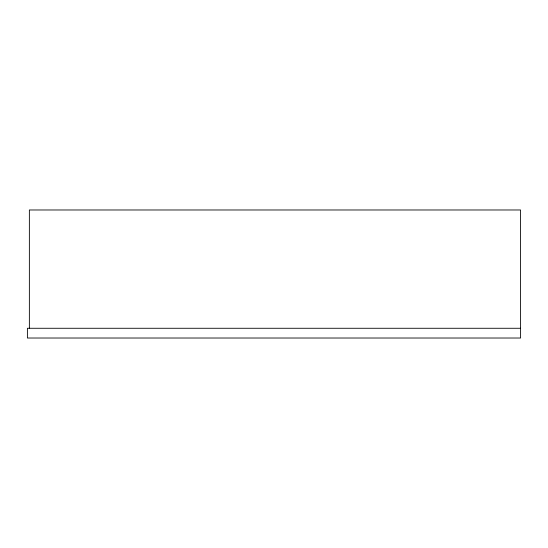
<?xml version="1.0" encoding="UTF-8"?>
<svg xmlns="http://www.w3.org/2000/svg" width="548" height="548" viewBox="0 0 548 548"><rect width="100%" height="100%" fill="white"/><g stroke="black" fill="none" stroke-linecap="round" stroke-linejoin="round"><path stroke-width="0.82" d="M520.6 328.273L27.4 328.273L27.4 338.02L520.6 338.02L520.566 209.98L29.366 209.98L29.366 328.273"/></g></svg>
